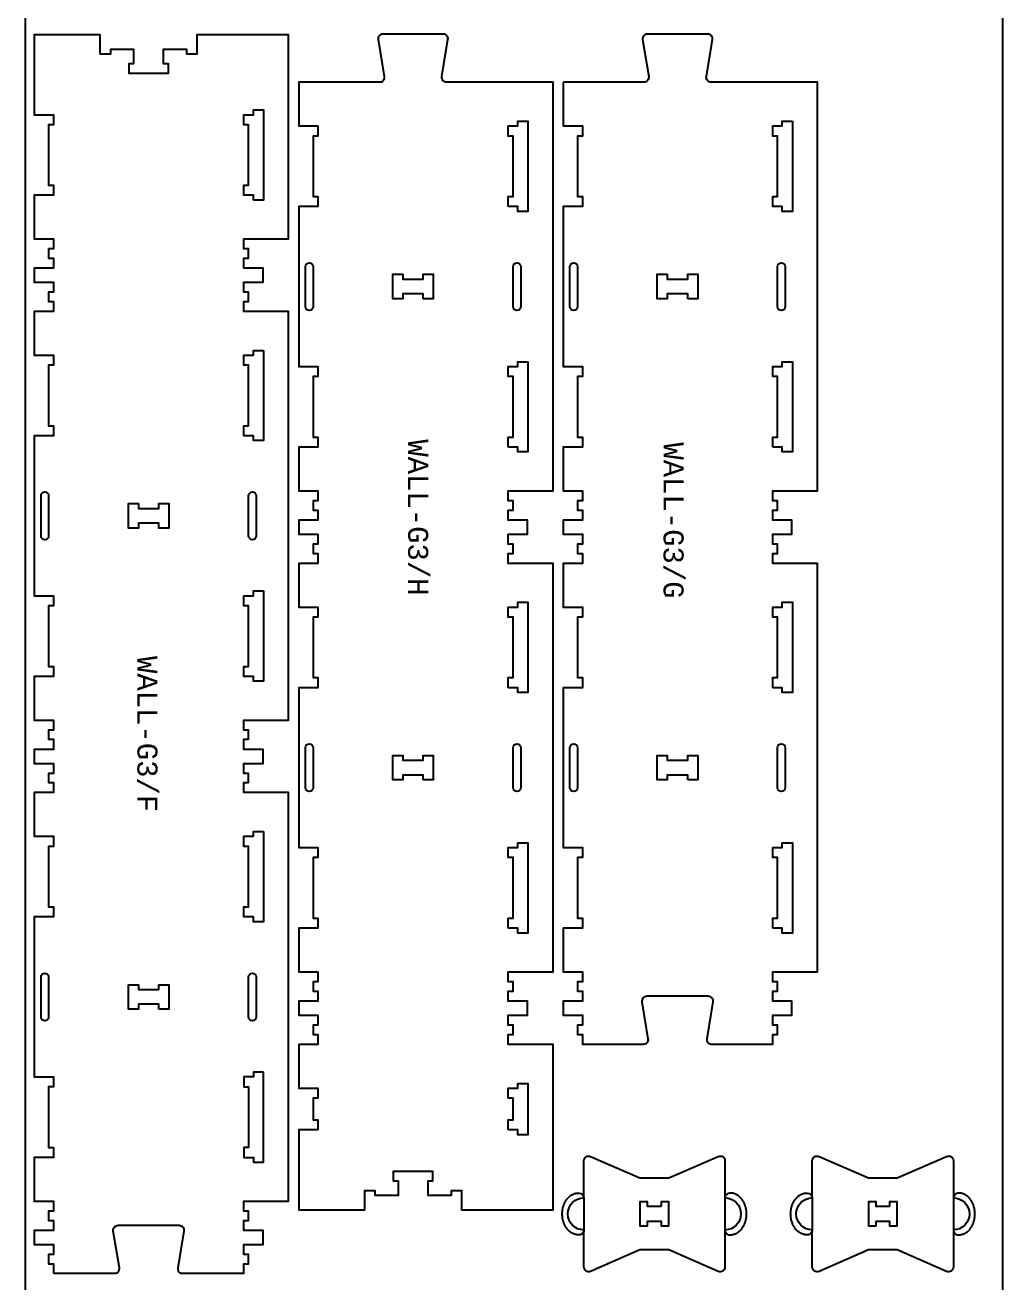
# Model space of a CAD drawing. Extents: x 0 to 12772, y 0 to 23683.
# Drawn here: x 3643 to 4863, y 2149 to 3718 of the extents above; entities that cross this region are included whole.
import ezdxf

# ---------------------------------------------------------------- set-up
doc = ezdxf.new("R2010")
doc.units = 0
for name, color, linetype in [('0_SHEET_SPRUCEPLY_2440X122', 1, 'CONTINUOUS'), ('1_ANYTOOL_1MMDEEP_LABELS_S', 2, 'CONTINUOUS'), ('3_ANYTOOL_CUTTHROUGH_INSID', 4, 'CONTINUOUS'), ('4_ANYTOOL_CUTTHROUGH_OUTSI', 5, 'CONTINUOUS'), ('5_ANYTOOL_HALF_MILL_9MM_IN', 3, 'CONTINUOUS')]:
    doc.layers.add(name, color=color, linetype=linetype)
doc.styles.add('MONOTXT_REGULAR', font='')
doc.styles.get('MONOTXT_REGULAR').set_extended_font_data('Monotxt')

msp = doc.modelspace()

# ---------------------------------------------------------------- linework, layer by layer
at = {"layer": '0_SHEET_SPRUCEPLY_2440X122'}
msp.add_lwpolyline([(3643, 1290.9), (4863, 1290.9), (4863, 3730.9), (3643, 3730.9)], close=True, dxfattribs=at)
at = {"layer": '3_ANYTOOL_CUTTHROUGH_INSID'}
for points in [[(3927.8, 3499.5), (3927.8, 3505.5), (3915.8, 3505.5), (3915.8, 3518), (3921.8, 3518), (3921.8, 3593.5), (3915.8, 3593.5), (3915.8, 3606), (3927.8, 3606), (3927.8, 3612), (3940.3, 3612), (3940.3, 3499.5)], [(4245.8, 3491.4), (4245.8, 3503.9), (4251.8, 3503.9), (4251.8, 3579.4), (4245.8, 3579.4), (4245.8, 3591.9), (4257.8, 3591.9), (4257.8, 3597.9), (4270.3, 3597.9), (4270.3, 3485.4), (4257.8, 3485.4), (4257.8, 3491.4)], [(4600.3, 3597.9), (4600.3, 3485.4), (4587.8, 3485.4), (4587.8, 3491.4), (4575.8, 3491.4), (4575.8, 3503.9), (4581.8, 3503.9), (4581.8, 3579.4), (4575.8, 3579.4), (4575.8, 3591.9), (4587.8, 3591.9), (4587.8, 3597.9)], [(4139.8, 3376.4), (4139.8, 3382.4), (4114.3, 3382.4), (4114.3, 3376.4), (4101.8, 3376.4), (4101.8, 3406.9), (4114.3, 3406.9), (4114.3, 3400.9), (4139.8, 3400.9), (4139.8, 3406.9), (4152.3, 3406.9), (4152.3, 3376.4)], [(4469.8, 3376.4), (4469.8, 3382.4), (4444.3, 3382.4), (4444.3, 3376.4), (4431.8, 3376.4), (4431.8, 3406.9), (4444.3, 3406.9), (4444.3, 3400.9), (4469.8, 3400.9), (4469.8, 3406.9), (4482.3, 3406.9), (4482.3, 3376.4)], [(3940.3, 3312), (3940.3, 3199.5), (3927.8, 3199.5), (3927.8, 3205.5), (3915.8, 3205.5), (3915.8, 3218), (3921.8, 3218), (3921.8, 3293.5), (3915.8, 3293.5), (3915.8, 3306), (3927.8, 3306), (3927.8, 3312)], [(4245.8, 3191.4), (4245.8, 3203.9), (4251.8, 3203.9), (4251.8, 3279.4), (4245.8, 3279.4), (4245.8, 3291.9), (4257.8, 3291.9), (4257.8, 3297.9), (4270.3, 3297.9), (4270.3, 3185.4), (4257.8, 3185.4), (4257.8, 3191.4)], [(4575.8, 3191.4), (4575.8, 3203.9), (4581.8, 3203.9), (4581.8, 3279.4), (4575.8, 3279.4), (4575.8, 3291.9), (4587.8, 3291.9), (4587.8, 3297.9), (4600.3, 3297.9), (4600.3, 3185.4), (4587.8, 3185.4), (4587.8, 3191.4)], [(3784.3, 3121), (3784.3, 3115), (3809.8, 3115), (3809.8, 3121), (3822.3, 3121), (3822.3, 3090.5), (3809.8, 3090.5), (3809.8, 3096.5), (3784.3, 3096.5), (3784.3, 3090.5), (3771.8, 3090.5), (3771.8, 3121)], [(3940.3, 3012), (3940.3, 2899.5), (3927.8, 2899.5), (3927.8, 2905.5), (3915.8, 2905.5), (3915.8, 2918), (3921.8, 2918), (3921.8, 2993.5), (3915.8, 2993.5), (3915.8, 3006), (3927.8, 3006), (3927.8, 3012)], [(4245.8, 2891.4), (4245.8, 2903.9), (4251.8, 2903.9), (4251.8, 2979.4), (4245.8, 2979.4), (4245.8, 2991.9), (4257.8, 2991.9), (4257.8, 2997.9), (4270.3, 2997.9), (4270.3, 2885.4), (4257.8, 2885.4), (4257.8, 2891.4)], [(4575.8, 2891.4), (4575.8, 2903.9), (4581.8, 2903.9), (4581.8, 2979.4), (4575.8, 2979.4), (4575.8, 2991.9), (4587.8, 2991.9), (4587.8, 2997.9), (4600.3, 2997.9), (4600.3, 2885.4), (4587.8, 2885.4), (4587.8, 2891.4)], [(4139.8, 2776.4), (4139.8, 2782.4), (4114.3, 2782.4), (4114.3, 2776.4), (4101.8, 2776.4), (4101.8, 2806.9), (4114.3, 2806.9), (4114.3, 2800.9), (4139.8, 2800.9), (4139.8, 2806.9), (4152.3, 2806.9), (4152.3, 2776.4)], [(4469.8, 2776.4), (4469.8, 2782.4), (4444.3, 2782.4), (4444.3, 2776.4), (4431.8, 2776.4), (4431.8, 2806.9), (4444.3, 2806.9), (4444.3, 2800.9), (4469.8, 2800.9), (4469.8, 2806.9), (4482.3, 2806.9), (4482.3, 2776.4)], [(3940.3, 2712), (3940.3, 2599.5), (3927.8, 2599.5), (3927.8, 2605.5), (3915.8, 2605.5), (3915.8, 2618), (3921.8, 2618), (3921.8, 2693.5), (3915.8, 2693.5), (3915.8, 2706), (3927.8, 2706), (3927.8, 2712)], [(4245.8, 2591.4), (4245.8, 2603.9), (4251.8, 2603.9), (4251.8, 2679.4), (4245.8, 2679.4), (4245.8, 2691.9), (4257.8, 2691.9), (4257.8, 2697.9), (4270.3, 2697.9), (4270.3, 2585.4), (4257.8, 2585.4), (4257.8, 2591.4)], [(4575.8, 2591.4), (4575.8, 2603.9), (4581.8, 2603.9), (4581.8, 2679.4), (4575.8, 2679.4), (4575.8, 2691.9), (4587.8, 2691.9), (4587.8, 2697.9), (4600.3, 2697.9), (4600.3, 2585.4), (4587.8, 2585.4), (4587.8, 2591.4)], [(3809.8, 2490.5), (3809.8, 2496.5), (3784.3, 2496.5), (3784.3, 2490.5), (3771.8, 2490.5), (3771.8, 2521), (3784.3, 2521), (3784.3, 2515), (3809.8, 2515), (3809.8, 2521), (3822.3, 2521), (3822.3, 2490.5)], [(3940.3, 2412), (3927.8, 2412), (3927.8, 2406), (3915.8, 2406), (3915.8, 2393.5), (3921.8, 2393.5), (3921.8, 2318), (3915.8, 2318), (3915.8, 2305.5), (3927.8, 2305.5), (3927.8, 2299.5), (3940.3, 2299.5)], [(4245.8, 2339.8), (4245.8, 2352.3), (4251.8, 2352.3), (4251.8, 2379.4), (4245.8, 2379.4), (4245.8, 2391.9), (4257.8, 2391.9), (4257.8, 2397.9), (4270.3, 2397.9), (4270.3, 2333.8), (4257.8, 2333.8), (4257.8, 2339.8)], [(4436.7, 2244.4), (4419.6, 2244.4), (4419.6, 2250.1), (4410.2, 2250.1), (4410.2, 2220.1), (4419.6, 2220.1), (4419.6, 2225.9), (4436.7, 2225.9), (4436.7, 2220.2), (4446.2, 2220.2), (4446.2, 2250.2), (4436.7, 2250.2)], [(4721.7, 2244.4), (4704.7, 2244.4), (4704.7, 2250.1), (4695.2, 2250.1), (4695.2, 2220.1), (4704.7, 2220.1), (4704.7, 2225.9), (4721.7, 2225.9), (4721.7, 2220.2), (4731.2, 2220.2), (4731.2, 2250.2), (4721.7, 2250.2)]]:
    msp.add_lwpolyline(points, close=True, dxfattribs=at)
for points in [[(3992.8, 3366.6), (3992.8, 3416.6, -1), (4002.3, 3416.6), (4002.3, 3366.6, -1)], [(4251.8, 3366.6), (4251.8, 3416.6, -1), (4261.3, 3416.6), (4261.3, 3366.6, -1)], [(4322.8, 3366.6), (4322.8, 3416.6, -1), (4332.3, 3416.6), (4332.3, 3366.6, -1)], [(4581.8, 3366.6), (4581.8, 3416.6, -1), (4591.3, 3416.6), (4591.3, 3366.6, -1)], [(3662.8, 3080.7), (3662.8, 3130.7, -1), (3672.3, 3130.7), (3672.3, 3080.7, -1)], [(3921.8, 3080.7), (3921.8, 3130.7, -1), (3931.3, 3130.7), (3931.3, 3080.7, -1)], [(3992.8, 2766.6), (3992.8, 2816.6, -1), (4002.3, 2816.6), (4002.3, 2766.6, -1)], [(4251.8, 2766.6), (4251.8, 2816.6, -1), (4261.3, 2816.6), (4261.3, 2766.6, -1)], [(4322.8, 2766.6), (4322.8, 2816.6, -1), (4332.3, 2816.6), (4332.3, 2766.6, -1)], [(4581.8, 2766.6), (4581.8, 2816.6, -1), (4591.3, 2816.6), (4591.3, 2766.6, -1)], [(3662.8, 2480.7), (3662.8, 2530.7, -1), (3672.3, 2530.7), (3672.3, 2480.7, -1)], [(3921.8, 2480.7), (3921.8, 2530.7, -1), (3931.3, 2530.7), (3931.3, 2480.7, -1)]]:
    msp.add_lwpolyline(points, format="xyb", close=True, dxfattribs=at)
at = {"layer": '4_ANYTOOL_CUTTHROUGH_OUTSI'}
for points in [[(3678.3, 2161), (3755, 2161, 0.463455), (3760.6, 2167.7), (3753, 2213.7, -0.463455), (3759.1, 2221), (3835, 2221, -0.463455), (3841.1, 2213.7), (3833.5, 2167.7, 0.463455), (3839.1, 2161), (3915.8, 2161), (3915.8, 2173), (3921.8, 2173), (3921.8, 2184.5), (3915.8, 2184.5), (3915.8, 2197), (3939.8, 2197), (3939.8, 2214.5), (3915.8, 2214.5), (3915.8, 2227), (3921.8, 2227), (3921.8, 2238.5), (3915.8, 2238.5), (3915.8, 2251), (3971.8, 2251), (3971.8, 2760.5), (3915.8, 2760.5), (3915.8, 2773), (3921.8, 2773), (3921.8, 2784.5), (3915.8, 2784.5), (3915.8, 2797), (3939.8, 2797), (3939.8, 2814.5), (3915.8, 2814.5), (3915.8, 2827), (3921.8, 2827), (3921.8, 2838.5), (3915.8, 2838.5), (3915.8, 2851), (3971.8, 2851), (3971.8, 3360.5), (3915.8, 3360.5), (3915.8, 3373), (3921.8, 3373), (3921.8, 3384.5), (3915.8, 3384.5), (3915.8, 3397), (3939.8, 3397), (3939.8, 3414.5), (3915.8, 3414.5), (3915.8, 3427), (3921.8, 3427), (3921.8, 3438.5), (3915.8, 3438.5), (3915.8, 3451), (3971.8, 3451), (3971.8, 3705.5), (3857.3, 3705.5), (3857.3, 3681.5), (3844.8, 3681.5), (3844.8, 3687.5), (3815.3, 3687.5), (3815.3, 3670), (3821.3, 3670), (3821.3, 3657.5), (3772.8, 3657.5), (3772.8, 3670), (3778.8, 3670), (3778.8, 3687.5), (3749.3, 3687.5), (3749.3, 3681.5), (3736.8, 3681.5), (3736.8, 3705.5), (3654.3, 3705.5), (3654.3, 3606), (3678.3, 3606), (3678.3, 3593.5), (3672.3, 3593.5), (3672.3, 3518), (3678.3, 3518), (3678.3, 3505.5), (3654.3, 3505.5), (3654.3, 3451), (3678.3, 3451), (3678.3, 3438.5), (3672.3, 3438.5), (3672.3, 3427), (3678.3, 3427), (3678.3, 3414.5), (3654.3, 3414.5), (3654.3, 3397), (3678.3, 3397), (3678.3, 3384.5), (3672.3, 3384.5), (3672.3, 3373), (3678.3, 3373), (3678.3, 3360.5), (3654.3, 3360.5), (3654.3, 3306), (3678.3, 3306), (3678.3, 3293.5), (3672.3, 3293.5), (3672.3, 3218), (3678.3, 3218), (3678.3, 3205.5), (3654.3, 3205.5), (3654.3, 3006), (3678.3, 3006), (3678.3, 2993.5), (3672.3, 2993.5), (3672.3, 2918), (3678.3, 2918), (3678.3, 2905.5), (3654.3, 2905.5), (3654.3, 2851), (3678.3, 2851), (3678.3, 2838.5), (3672.3, 2838.5), (3672.3, 2827), (3678.3, 2827), (3678.3, 2814.5), (3654.3, 2814.5), (3654.3, 2797), (3678.3, 2797), (3678.3, 2784.5), (3672.3, 2784.5), (3672.3, 2773), (3678.3, 2773), (3678.3, 2760.5), (3654.3, 2760.5), (3654.3, 2706), (3678.3, 2706), (3678.3, 2693.5), (3672.3, 2693.5), (3672.3, 2618), (3678.3, 2618), (3678.3, 2605.5), (3654.3, 2605.5), (3654.3, 2406), (3678.3, 2406), (3678.3, 2393.5), (3672.3, 2393.5), (3672.3, 2318), (3678.3, 2318), (3678.3, 2305.5), (3654.3, 2305.5), (3654.3, 2251), (3678.3, 2251), (3678.3, 2238.5), (3672.3, 2238.5), (3672.3, 2227), (3678.3, 2227), (3678.3, 2214.5), (3654.3, 2214.5), (3654.3, 2197), (3678.3, 2197), (3678.3, 2184.5), (3672.3, 2184.5), (3672.3, 2173), (3678.3, 2173), (3678.3, 2161)], [(4089.7, 3648.6), (4089.6, 3648.4), (4089.5, 3648.2), (4089.4, 3648.1), (4089.2, 3647.9), (4089.1, 3647.7), (4089, 3647.6), (4088.8, 3647.4), (4088.8, 3647.4), (4088.7, 3647.3), (4088.6, 3647.2), (4088.5, 3647.1), (4088.4, 3647.1), (4088.4, 3647), (4088.3, 3647), (4088.2, 3646.9), (4088.2, 3646.9), (4088.1, 3646.8), (4088, 3646.8), (4087.9, 3646.7), (4087.9, 3646.7), (4087.8, 3646.6), (4087.7, 3646.6), (4087.6, 3646.6), (4087.6, 3646.5), (4087.5, 3646.5), (4087.4, 3646.5), (4087.3, 3646.5), (4087.3, 3646.4), (4087.2, 3646.4), (4087.1, 3646.4), (4087.1, 3646.4), (4087, 3646.4), (4087, 3646.4), (4087, 3646.4), (4086.9, 3646.4), (4086.9, 3646.4), (4086.8, 3646.4), (4086.8, 3646.4), (4086.8, 3646.4), (4086.7, 3646.4), (3984.3, 3646.4), (3984.3, 3591.9), (4008.3, 3591.9), (4008.3, 3579.4), (4002.3, 3579.4), (4002.3, 3503.9), (4008.3, 3503.9), (4008.3, 3491.4), (3984.3, 3491.4), (3984.3, 3291.9), (4008.3, 3291.9), (4008.3, 3279.4), (4002.3, 3279.4), (4002.3, 3203.9), (4008.3, 3203.9), (4008.3, 3191.4), (3984.3, 3191.4), (3984.3, 3136.9), (4008.3, 3136.9), (4008.3, 3124.4), (4002.3, 3124.4), (4002.3, 3112.9), (4008.3, 3112.9), (4008.3, 3100.4), (3984.3, 3100.4), (3984.3, 3082.9), (4008.3, 3082.9), (4008.3, 3070.4), (4002.3, 3070.4), (4002.3, 3058.9), (4008.3, 3058.9), (4008.3, 3046.4), (3984.3, 3046.4), (3984.3, 2991.9), (4008.3, 2991.9), (4008.3, 2979.4), (4002.3, 2979.4), (4002.3, 2903.9), (4008.3, 2903.9), (4008.3, 2891.4), (3984.3, 2891.4), (3984.3, 2691.9), (4008.3, 2691.9), (4008.3, 2679.4), (4002.3, 2679.4), (4002.3, 2603.9), (4008.3, 2603.9), (4008.3, 2591.4), (3984.3, 2591.4), (3984.3, 2536.9), (4008.3, 2536.9), (4008.3, 2524.4), (4002.3, 2524.4), (4002.3, 2512.9), (4008.3, 2512.9), (4008.3, 2500.4), (3984.3, 2500.4), (3984.3, 2482.9), (4008.3, 2482.9), (4008.3, 2470.4), (4002.3, 2470.4), (4002.3, 2458.9), (4008.3, 2458.9), (4008.3, 2446.4), (3984.3, 2446.4), (3984.3, 2391.9), (4008.3, 2391.9), (4008.3, 2379.4), (4002.3, 2379.4), (4002.3, 2352.3), (4008.3, 2352.3), (4008.3, 2339.8), (3984.3, 2339.8), (3984.3, 2240.3), (4066.8, 2240.3), (4066.8, 2264.3), (4079.3, 2264.3), (4079.3, 2258.3), (4108.8, 2258.3), (4108.8, 2275.8), (4102.8, 2275.8), (4102.8, 2288.3), (4151.3, 2288.3), (4151.3, 2275.8), (4145.3, 2275.8), (4145.3, 2258.3), (4174.8, 2258.3), (4174.8, 2264.3), (4187.3, 2264.3), (4187.3, 2240.3), (4301.8, 2240.3), (4301.8, 2446.4), (4245.8, 2446.4), (4245.8, 2458.9), (4251.8, 2458.9), (4251.8, 2470.4), (4245.8, 2470.4), (4245.8, 2482.9), (4269.8, 2482.9), (4269.8, 2500.4), (4245.8, 2500.4), (4245.8, 2512.9), (4251.8, 2512.9), (4251.8, 2524.4), (4245.8, 2524.4), (4245.8, 2536.9), (4301.8, 2536.9), (4301.8, 3046.4), (4245.8, 3046.4), (4245.8, 3058.9), (4251.8, 3058.9), (4251.8, 3070.4), (4245.8, 3070.4), (4245.8, 3082.9), (4269.8, 3082.9), (4269.8, 3100.4), (4245.8, 3100.4), (4245.8, 3112.9), (4251.8, 3112.9), (4251.8, 3124.4), (4245.8, 3124.4), (4245.8, 3136.9), (4301.8, 3136.9), (4301.8, 3646.4), (4169.1, 3646.4), (4169.1, 3646.4, -0.463455), (4163, 3653.6), (4170.6, 3699.7, 0.463455), (4165, 3706.4), (4089.1, 3706.4, 0.463455), (4083.5, 3699.7), (4091.1, 3653.6, -0.219819)], [(4314.3, 3646.4), (4314.3, 3591.9), (4338.3, 3591.9), (4338.3, 3579.4), (4332.3, 3579.4), (4332.3, 3503.9), (4338.3, 3503.9), (4338.3, 3491.4), (4314.3, 3491.4), (4314.3, 3291.9), (4338.3, 3291.9), (4338.3, 3279.4), (4332.3, 3279.4), (4332.3, 3203.9), (4338.3, 3203.9), (4338.3, 3191.4), (4314.3, 3191.4), (4314.3, 3136.9), (4338.3, 3136.9), (4338.3, 3124.4), (4332.3, 3124.4), (4332.3, 3112.9), (4338.3, 3112.9), (4338.3, 3100.4), (4314.3, 3100.4), (4314.3, 3082.9), (4338.3, 3082.9), (4338.3, 3070.4), (4332.3, 3070.4), (4332.3, 3058.9), (4338.3, 3058.9), (4338.3, 3046.4), (4314.3, 3046.4), (4314.3, 2991.9), (4338.3, 2991.9), (4338.3, 2979.4), (4332.3, 2979.4), (4332.3, 2903.9), (4338.3, 2903.9), (4338.3, 2891.4), (4314.3, 2891.4), (4314.3, 2691.9), (4338.3, 2691.9), (4338.3, 2679.4), (4332.3, 2679.4), (4332.3, 2603.9), (4338.3, 2603.9), (4338.3, 2591.4), (4314.3, 2591.4), (4314.3, 2536.9), (4338.3, 2536.9), (4338.3, 2524.4), (4332.3, 2524.4), (4332.3, 2512.9), (4338.3, 2512.9), (4338.3, 2500.4), (4314.3, 2500.4), (4314.3, 2482.9), (4338.3, 2482.9), (4338.3, 2470.4), (4332.3, 2470.4), (4332.3, 2458.9), (4338.3, 2458.9), (4338.3, 2446.9), (4415, 2446.9), (4415, 2446.9, 0.463455), (4420.6, 2453.6), (4413, 2499.6, -0.463455), (4419.1, 2506.9), (4495, 2506.9, -0.463455), (4501.1, 2499.6), (4493.5, 2453.6, 0.463455), (4499.1, 2446.9), (4575.8, 2446.9), (4575.8, 2458.9), (4581.8, 2458.9), (4581.8, 2470.4), (4575.8, 2470.4), (4575.8, 2482.9), (4599.8, 2482.9), (4599.8, 2500.4), (4575.8, 2500.4), (4575.8, 2512.9), (4581.8, 2512.9), (4581.8, 2524.4), (4575.8, 2524.4), (4575.8, 2536.9), (4631.8, 2536.9), (4631.8, 3046.4), (4575.8, 3046.4), (4575.8, 3058.9), (4581.8, 3058.9), (4581.8, 3070.4), (4575.8, 3070.4), (4575.8, 3082.9), (4599.8, 3082.9), (4599.8, 3100.4), (4575.8, 3100.4), (4575.8, 3112.9), (4581.8, 3112.9), (4581.8, 3124.4), (4575.8, 3124.4), (4575.8, 3136.9), (4631.8, 3136.9), (4631.8, 3646.4), (4499.1, 3646.4), (4499.1, 3646.4, -0.463455), (4493, 3653.6), (4500.6, 3699.7, 0.463455), (4495, 3706.4), (4419.1, 3706.4, 0.463455), (4413.5, 3699.7), (4421.1, 3653.6, -0.463455), (4415, 3646.4)], [(4516.2, 2168.9, -0.539734), (4507.8, 2163.4), (4446.2, 2190.1), (4410.2, 2190.1), (4348.5, 2163.4, -0.539734), (4340.2, 2168.9), (4340.2, 2215.1, -1), (4340.2, 2255.1), (4340.2, 2301.3, -0.539734), (4348.5, 2306.8), (4410.2, 2280.1), (4446.2, 2280.1), (4507.8, 2306.8, -0.539734), (4516.2, 2301.3), (4516.2, 2255.1, -1), (4516.2, 2215.1)], [(4801.2, 2168.9, -0.539734), (4792.8, 2163.4), (4731.2, 2190.1), (4695.2, 2190.1), (4633.6, 2163.4, -0.539734), (4625.2, 2168.9), (4625.2, 2215.1, -1), (4625.2, 2255.1), (4625.2, 2301.3, -0.539734), (4633.6, 2306.8), (4695.2, 2280.1), (4731.2, 2280.1), (4792.8, 2306.8, -0.539734), (4801.2, 2301.3), (4801.2, 2255.1, -1), (4801.2, 2215.1)]]:
    msp.add_lwpolyline(points, format="xyb", close=True, dxfattribs=at)
at = {"layer": '5_ANYTOOL_HALF_MILL_9MM_IN'}
for points in [[(4333.2, 2209.1), (4332.7, 2209.1), (4332.3, 2209.1), (4331.8, 2209.2), (4331.4, 2209.2), (4330.9, 2209.3), (4330.5, 2209.3), (4330, 2209.4), (4329.5, 2209.5), (4329.1, 2209.7), (4328.6, 2209.8), (4328.1, 2209.9), (4327.7, 2210.1), (4327.2, 2210.3), (4326.7, 2210.5), (4326.3, 2210.7), (4325.8, 2210.9), (4325.4, 2211.2), (4324.9, 2211.4), (4324.4, 2211.7), (4324, 2212), (4323.5, 2212.3), (4323.1, 2212.6), (4322.7, 2213), (4322.2, 2213.3), (4321.8, 2213.7), (4321.4, 2214.1), (4321, 2214.5), (4320.6, 2214.9), (4320.2, 2215.3), (4319.8, 2215.8), (4319.4, 2216.2), (4319, 2216.7), (4318.7, 2217.2), (4318.3, 2217.7), (4318, 2218.2), (4317.7, 2218.7), (4317.3, 2219.2), (4317, 2219.8), (4316.7, 2220.3), (4316.4, 2220.9), (4316.2, 2221.4), (4315.9, 2222), (4315.7, 2222.6), (4315.4, 2223.2), (4315.2, 2223.7), (4315, 2224.3), (4314.8, 2224.9), (4314.6, 2225.5), (4314.4, 2226.1), (4314.3, 2226.7), (4314.1, 2227.3), (4314, 2227.9), (4313.8, 2228.6), (4313.7, 2229.2), (4313.6, 2229.8), (4313.5, 2230.4), (4313.4, 2231), (4313.4, 2231.6), (4313.3, 2232.2), (4313.3, 2232.8), (4313.2, 2233.4), (4313.2, 2233.9), (4313.2, 2235.1), (4313.2, 2236.3), (4313.2, 2236.8), (4313.3, 2237.4), (4313.3, 2238), (4313.4, 2238.6), (4313.4, 2239.2), (4313.5, 2239.8), (4313.6, 2240.4), (4313.7, 2241), (4313.8, 2241.6), (4314, 2242.3), (4314.1, 2242.9), (4314.3, 2243.5), (4314.4, 2244.1), (4314.6, 2244.7), (4314.8, 2245.3), (4315, 2245.9), (4315.2, 2246.5), (4315.4, 2247), (4315.7, 2247.6), (4315.9, 2248.2), (4316.2, 2248.8), (4316.5, 2249.3), (4316.7, 2249.9), (4317, 2250.4), (4317.3, 2251), (4317.7, 2251.5), (4318, 2252), (4318.3, 2252.5), (4318.7, 2253), (4319.1, 2253.5), (4319.4, 2254), (4319.8, 2254.4), (4320.2, 2254.9), (4320.6, 2255.3), (4321, 2255.7), (4321.4, 2256.1), (4321.8, 2256.5), (4322.3, 2256.9), (4322.7, 2257.2), (4323.1, 2257.6), (4323.6, 2257.9), (4324, 2258.2), (4324.5, 2258.5), (4324.9, 2258.8), (4325.4, 2259), (4325.8, 2259.3), (4326.3, 2259.5), (4326.8, 2259.7), (4327.2, 2259.9), (4327.7, 2260.1), (4328.2, 2260.3), (4328.6, 2260.4), (4329.1, 2260.5), (4329.6, 2260.7), (4330, 2260.8), (4330.5, 2260.9), (4331, 2260.9), (4331.4, 2261), (4331.9, 2261), (4332.3, 2261.1), (4332.8, 2261.1), (4333.2, 2261.1), (4334.2, 2261.1, -0.413668), (4340.2, 2255.1), (4340.2, 2215.1, -0.41476), (4334.2, 2209.1)], [(4523.1, 2209.1), (4523.6, 2209.1), (4524, 2209.1), (4524.5, 2209.2), (4524.9, 2209.2), (4525.4, 2209.3), (4525.9, 2209.3), (4526.3, 2209.4), (4526.8, 2209.5), (4527.2, 2209.7), (4527.7, 2209.8), (4528.2, 2209.9), (4528.6, 2210.1), (4529.1, 2210.3), (4529.6, 2210.5), (4530, 2210.7), (4530.5, 2210.9), (4531, 2211.2), (4531.4, 2211.4), (4531.9, 2211.7), (4532.3, 2212), (4532.8, 2212.3), (4533.2, 2212.6), (4533.6, 2213), (4534.1, 2213.3), (4534.5, 2213.7), (4534.9, 2214.1), (4535.3, 2214.5), (4535.7, 2214.9), (4536.1, 2215.3), (4536.5, 2215.8), (4536.9, 2216.2), (4537.3, 2216.7), (4537.6, 2217.2), (4538, 2217.7), (4538.3, 2218.2), (4538.6, 2218.7), (4539, 2219.2), (4539.3, 2219.8), (4539.6, 2220.3), (4539.9, 2220.9), (4540.1, 2221.4), (4540.4, 2222), (4540.6, 2222.6), (4540.9, 2223.2), (4541.1, 2223.7), (4541.3, 2224.3), (4541.5, 2224.9), (4541.7, 2225.5), (4541.9, 2226.1), (4542.1, 2226.7), (4542.2, 2227.3), (4542.3, 2227.9), (4542.5, 2228.6), (4542.6, 2229.2), (4542.7, 2229.8), (4542.8, 2230.4), (4542.9, 2231), (4542.9, 2231.6), (4543, 2232.2), (4543, 2232.8), (4543.1, 2233.4), (4543.1, 2233.9), (4543.1, 2235.1), (4543.1, 2236.3), (4543.1, 2236.8), (4543, 2237.4), (4543, 2238), (4542.9, 2238.6), (4542.9, 2239.2), (4542.8, 2239.8), (4542.7, 2240.4), (4542.6, 2241), (4542.5, 2241.6), (4542.3, 2242.3), (4542.2, 2242.9), (4542.1, 2243.5), (4541.9, 2244.1), (4541.7, 2244.7), (4541.5, 2245.3), (4541.3, 2245.9), (4541.1, 2246.5), (4540.9, 2247), (4540.6, 2247.6), (4540.4, 2248.2), (4540.1, 2248.8), (4539.9, 2249.3), (4539.6, 2249.9), (4539.3, 2250.4), (4539, 2251), (4538.6, 2251.5), (4538.3, 2252), (4538, 2252.5), (4537.6, 2253), (4537.2, 2253.5), (4536.9, 2254), (4536.5, 2254.4), (4536.1, 2254.9), (4535.7, 2255.3), (4535.3, 2255.7), (4534.9, 2256.1), (4534.5, 2256.5), (4534, 2256.9), (4533.6, 2257.2), (4533.2, 2257.6), (4532.7, 2257.9), (4532.3, 2258.2), (4531.8, 2258.5), (4531.4, 2258.8), (4530.9, 2259), (4530.5, 2259.3), (4530, 2259.5), (4529.5, 2259.7), (4529.1, 2259.9), (4528.6, 2260.1), (4528.1, 2260.3), (4527.7, 2260.4), (4527.2, 2260.5), (4526.7, 2260.7), (4526.3, 2260.8), (4525.8, 2260.9), (4525.3, 2260.9), (4524.9, 2261), (4524.4, 2261), (4524, 2261.1), (4523.5, 2261.1), (4523.1, 2261.1), (4522.2, 2261.1, 0.413668), (4516.2, 2255.1), (4516.2, 2215.1, 0.41476), (4522.2, 2209.1)], [(4618.2, 2209.1), (4617.8, 2209.1), (4617.3, 2209.1), (4616.9, 2209.2), (4616.4, 2209.2), (4616, 2209.3), (4615.5, 2209.3), (4615.1, 2209.4), (4614.6, 2209.5), (4614.1, 2209.7), (4613.7, 2209.8), (4613.2, 2209.9), (4612.7, 2210.1), (4612.3, 2210.3), (4611.8, 2210.5), (4611.3, 2210.7), (4610.9, 2210.9), (4610.4, 2211.2), (4610, 2211.4), (4609.5, 2211.7), (4609, 2212), (4608.6, 2212.3), (4608.2, 2212.6), (4607.7, 2213), (4607.3, 2213.3), (4606.9, 2213.7), (4606.5, 2214.1), (4606, 2214.5), (4605.6, 2214.9), (4605.2, 2215.3), (4604.8, 2215.8), (4604.5, 2216.2), (4604.1, 2216.7), (4603.7, 2217.2), (4603.4, 2217.7), (4603, 2218.2), (4602.7, 2218.7), (4602.4, 2219.2), (4602.1, 2219.8), (4601.8, 2220.3), (4601.5, 2220.9), (4601.2, 2221.4), (4601, 2222), (4600.7, 2222.6), (4600.5, 2223.2), (4600.3, 2223.7), (4600, 2224.3), (4599.8, 2224.9), (4599.7, 2225.5), (4599.5, 2226.1), (4599.3, 2226.7), (4599.2, 2227.3), (4599, 2227.9), (4598.9, 2228.6), (4598.8, 2229.2), (4598.7, 2229.8), (4598.6, 2230.4), (4598.5, 2231), (4598.4, 2231.6), (4598.4, 2232.2), (4598.3, 2232.8), (4598.3, 2233.4), (4598.3, 2233.9), (4598.2, 2235.1), (4598.3, 2236.3), (4598.3, 2236.8), (4598.3, 2237.4), (4598.4, 2238), (4598.4, 2238.6), (4598.5, 2239.2), (4598.6, 2239.8), (4598.7, 2240.4), (4598.8, 2241), (4598.9, 2241.6), (4599, 2242.3), (4599.2, 2242.9), (4599.3, 2243.5), (4599.5, 2244.1), (4599.7, 2244.7), (4599.8, 2245.3), (4600, 2245.9), (4600.3, 2246.5), (4600.5, 2247), (4600.7, 2247.6), (4601, 2248.2), (4601.2, 2248.8), (4601.5, 2249.3), (4601.8, 2249.9), (4602.1, 2250.4), (4602.4, 2251), (4602.7, 2251.5), (4603.1, 2252), (4603.4, 2252.5), (4603.8, 2253), (4604.1, 2253.5), (4604.5, 2254), (4604.9, 2254.4), (4605.3, 2254.9), (4605.7, 2255.3), (4606.1, 2255.7), (4606.5, 2256.1), (4606.9, 2256.5), (4607.3, 2256.9), (4607.7, 2257.2), (4608.2, 2257.6), (4608.6, 2257.9), (4609.1, 2258.2), (4609.5, 2258.5), (4610, 2258.8), (4610.4, 2259), (4610.9, 2259.3), (4611.4, 2259.5), (4611.8, 2259.7), (4612.3, 2259.9), (4612.8, 2260.1), (4613.2, 2260.3), (4613.7, 2260.4), (4614.2, 2260.5), (4614.6, 2260.7), (4615.1, 2260.8), (4615.6, 2260.9), (4616, 2260.9), (4616.5, 2261), (4616.9, 2261), (4617.4, 2261.1), (4617.8, 2261.1), (4618.3, 2261.1), (4619.2, 2261.1, -0.413668), (4625.2, 2255.1), (4625.2, 2215.1, -0.41476), (4619.2, 2209.1)], [(4808.2, 2209.1), (4808.6, 2209.1), (4809.1, 2209.1), (4809.5, 2209.2), (4810, 2209.2), (4810.5, 2209.3), (4810.9, 2209.3), (4811.4, 2209.4), (4811.8, 2209.5), (4812.3, 2209.7), (4812.8, 2209.8), (4813.2, 2209.9), (4813.7, 2210.1), (4814.2, 2210.3), (4814.6, 2210.5), (4815.1, 2210.7), (4815.6, 2210.9), (4816, 2211.2), (4816.5, 2211.4), (4816.9, 2211.7), (4817.4, 2212), (4817.8, 2212.3), (4818.3, 2212.6), (4818.7, 2213), (4819.1, 2213.3), (4819.6, 2213.7), (4820, 2214.1), (4820.4, 2214.5), (4820.8, 2214.9), (4821.2, 2215.3), (4821.6, 2215.8), (4822, 2216.2), (4822.3, 2216.7), (4822.7, 2217.2), (4823, 2217.7), (4823.4, 2218.2), (4823.7, 2218.7), (4824, 2219.2), (4824.3, 2219.8), (4824.6, 2220.3), (4824.9, 2220.9), (4825.2, 2221.4), (4825.5, 2222), (4825.7, 2222.6), (4825.9, 2223.2), (4826.2, 2223.7), (4826.4, 2224.3), (4826.6, 2224.9), (4826.8, 2225.5), (4826.9, 2226.1), (4827.1, 2226.7), (4827.3, 2227.3), (4827.4, 2227.9), (4827.5, 2228.6), (4827.6, 2229.2), (4827.8, 2229.8), (4827.8, 2230.4), (4827.9, 2231), (4828, 2231.6), (4828, 2232.2), (4828.1, 2232.8), (4828.1, 2233.4), (4828.2, 2233.9), (4828.2, 2235.1), (4828.2, 2236.3), (4828.1, 2236.8), (4828.1, 2237.4), (4828, 2238), (4828, 2238.6), (4827.9, 2239.2), (4827.8, 2239.8), (4827.7, 2240.4), (4827.6, 2241), (4827.5, 2241.6), (4827.4, 2242.3), (4827.3, 2242.9), (4827.1, 2243.5), (4826.9, 2244.1), (4826.8, 2244.7), (4826.6, 2245.3), (4826.4, 2245.9), (4826.2, 2246.5), (4825.9, 2247), (4825.7, 2247.6), (4825.4, 2248.2), (4825.2, 2248.8), (4824.9, 2249.3), (4824.6, 2249.9), (4824.3, 2250.4), (4824, 2251), (4823.7, 2251.5), (4823.4, 2252), (4823, 2252.5), (4822.7, 2253), (4822.3, 2253.5), (4821.9, 2254), (4821.6, 2254.4), (4821.2, 2254.9), (4820.8, 2255.3), (4820.4, 2255.7), (4820, 2256.1), (4819.5, 2256.5), (4819.1, 2256.9), (4818.7, 2257.2), (4818.2, 2257.6), (4817.8, 2257.9), (4817.3, 2258.2), (4816.9, 2258.5), (4816.4, 2258.8), (4816, 2259), (4815.5, 2259.3), (4815.1, 2259.5), (4814.6, 2259.7), (4814.1, 2259.9), (4813.7, 2260.1), (4813.2, 2260.3), (4812.7, 2260.4), (4812.3, 2260.5), (4811.8, 2260.7), (4811.3, 2260.8), (4810.9, 2260.9), (4810.4, 2260.9), (4809.9, 2261), (4809.5, 2261), (4809, 2261.1), (4808.6, 2261.1), (4808.1, 2261.1), (4807.2, 2261.1, 0.413668), (4801.2, 2255.1), (4801.2, 2215.1, 0.41476), (4807.2, 2209.1)]]:
    msp.add_lwpolyline(points, format="xyb", close=True, dxfattribs=at)

# ---------------------------------------------------------------- texts
at = {"layer": '1_ANYTOOL_1MMDEEP_LABELS_S', "char_height": 25, "attachment_point": 5, "rotation": 270, "style": 'MONOTXT_REGULAR'}
for s, insert, width in [('WALL-G3/H', (4133.2, 3103.7), 486.757), ('WALL-G3/G', (4451.9, 3099.9), 486.757), ('WALL-G3/F', (3795.4, 2833.5), 486.216)]:
    msp.add_mtext(s, dxfattribs=dict(at, insert=insert, width=width))

doc.saveas('drawing.dxf')
